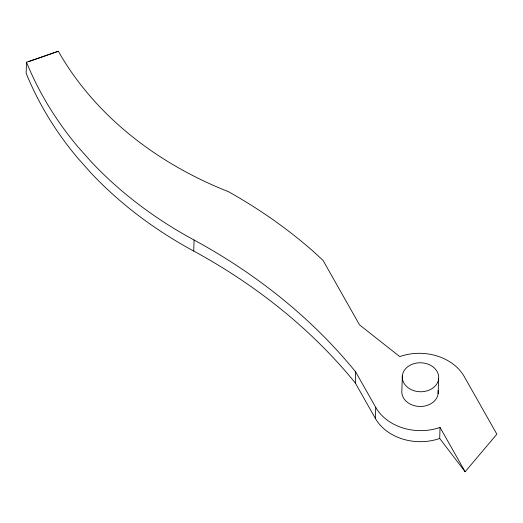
<?xml version="1.0" encoding="UTF-8"?>
<svg xmlns="http://www.w3.org/2000/svg" width="523" height="523" viewBox="0 0 523 523"><rect width="100%" height="100%" fill="white"/><g stroke="black" fill="none" stroke-linecap="round" stroke-linejoin="round"><path stroke-width="0.78" d="M26.516 62.211L26.15 73.246A420.78 334.72 1.9 0 0 77.522 157.822L91.218 173.224A420.78 334.72 1.9 0 0 193.719 251.053A573.868 456.494 1.9 0 1 355.32 382.986L375.383 418.446A48.593 38.656 1.9 0 0 439.693 438.477L465.137 471.759L496.85 434.175L464.247 376.553A48.593 38.656 1.9 0 0 399.742 356.588L359.51 324.855L323.018 260.356L313.212 251.341A497.844 396.022 1.9 0 0 228.427 191.666A355.62 282.891 1.9 0 1 58.354 51.241L26.516 62.211A420.78 334.72 1.9 0 0 77.888 146.786L91.584 162.182A420.78 334.72 1.9 0 0 194.085 240.018A573.868 456.494 1.9 0 1 355.686 371.951L375.749 407.404L375.383 418.446M193.719 251.053L194.085 240.018M355.32 382.986L355.686 371.951M402.357 375.625L401.867 390.341A18.227 14.494 1.9 0 0 420.126 406.482A18.227 14.494 1.9 0 0 438.104 390.583M438.13 393.616L438.62 378.9A18.227 14.494 1.9 0 0 412.961 363.969A18.227 14.494 1.9 0 0 409.875 388.922A18.227 14.494 1.9 0 0 438.62 378.9M439.693 438.477L440.059 427.435A48.593 38.656 1.9 0 1 375.749 407.404M28.824 61.642L58.354 51.241M440.059 427.435L465.137 471.759"/></g></svg>
